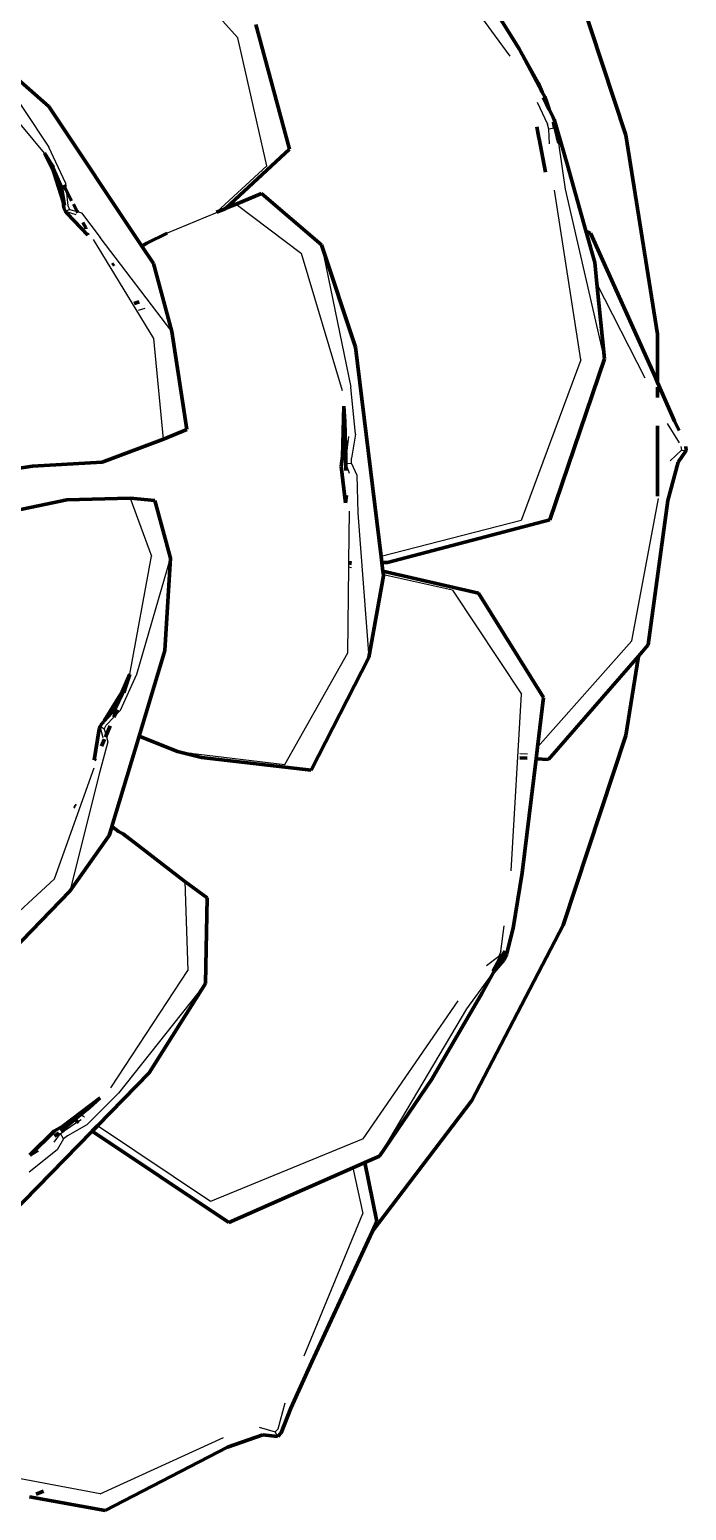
# Model space of a CAD drawing. Header units: millimetres. Extents: x 4307 to 31003, y 2809 to 20009.
# Drawn here: x 11058.8 to 11107.9, y 12814 to 12924.7 of the extents above; entities that cross this region are included whole.
import ezdxf

# ---------------------------------------------------------------- set-up
doc = ezdxf.new("R2010")
doc.units = ezdxf.units.MM
doc.layers.add('ProfileEdges', color=7, linetype='Continuous')

msp = doc.modelspace()

# ---------------------------------------------------------------- linework, layer by layer
for p, q in [((11094.73, 12922.69), (11087.32, 12932.82)), ((11074.38, 12924.06), (11067.59, 12931.62)), ((11076.55, 12914.5), (11074.38, 12924.06)), ((11055.37, 12923.24), (11060.26, 12915.89)), ((11059.95, 12915.44), (11054.45, 12922.04)), ((11096.73, 12919.26), (11097.52, 12917.61)), ((11097.64, 12918.7), (11097.97, 12917.78)), ((11097.62, 12917.23), (11097.52, 12917.61)), ((11098.04, 12917.32), (11097.62, 12917.23)), ((11098.09, 12917.33), (11098.04, 12917.32)), ((11097.66, 12916.13), (11097.62, 12917.23)), ((11098.86, 12912.75), (11098.35, 12916.2)), ((11061.5, 12913.22), (11060.26, 12915.89)), ((11072.78, 12911.02), (11076.55, 12914.5)), ((11061.5, 12913.22), (11061.56, 12912.67)), ((11061.56, 12912.67), (11061.68, 12911.54)), ((11100.01, 12899.99), (11098.03, 12912.68)), ((11101.78, 12900.07), (11098.86, 12912.75)), ((11061.81, 12911.23), (11061.5, 12911.07)), ((11062.3, 12910.84), (11061.5, 12911.07)), ((11061.68, 12911.54), (11061.81, 12911.23)), ((11061.81, 12911.23), (11062.38, 12911.08)), ((11062.38, 12911.08), (11062.71, 12910.99)), ((11062.71, 12910.99), (11064.09, 12909.13)), ((11072.71, 12910.96), (11069.11, 12909.47)), ((11072.71, 12910.96), (11072.78, 12911.02)), ((11074.26, 12911.62), (11079.13, 12907.95)), ((11068.12, 12901.6), (11063.61, 12908.98)), ((11069.45, 12902.12), (11064.09, 12909.13)), ((11080.63, 12908.58), (11082.83, 12897.95)), ((11082.21, 12897.68), (11079.13, 12907.95)), ((11104.8, 12898.62), (11101.2, 12905.71)), ((11067.44, 12903.83), (11066.93, 12903.69)), ((11068.83, 12894.07), (11068.12, 12901.6)), ((11100.01, 12899.99), (11095.55, 12887.99)), ((11083.16, 12894.45), (11082.83, 12897.95)), ((11106.46, 12895.23), (11107.34, 12893.79)), ((11082.64, 12894.27), (11082.46, 12892.62)), ((11083.16, 12894.45), (11082.87, 12892.65)), ((11106.68, 12892.44), (11107.51, 12893.25)), ((11107.48, 12893.52), (11107.51, 12893.25)), ((11107.51, 12893.25), (11107.88, 12893.22)), ((11082.72, 12891.49), (11082.45, 12892.28)), ((11082.45, 12892.28), (11082.86, 12892.25)), ((11082.86, 12892.25), (11082.87, 12892.65)), ((11082.86, 12892.25), (11083.26, 12891.37)), ((11083.26, 12891.37), (11083.34, 12888.53)), ((11066.34, 12889.65), (11067.94, 12885.31)), ((11103.82, 12879), (11105.8, 12889.63)), ((11082.67, 12884.92), (11082.71, 12888.69)), ((11083.34, 12888.53), (11084.17, 12877.75)), ((11095.55, 12887.99), (11085.09, 12885.29)), ((11066.32, 12876.51), (11067.94, 12885.31)), ((11066.84, 12876.49), (11069.35, 12885.17)), ((11082.6, 12878.09), (11082.66, 12884.5)), ((11082.66, 12884.5), (11082.67, 12884.81)), ((11082.86, 12884.45), (11082.66, 12884.5)), ((11082.67, 12884.92), (11082.88, 12884.92)), ((11082.67, 12884.81), (11082.67, 12884.92)), ((11090.42, 12882.77), (11085.25, 12883.92)), ((11090.42, 12882.77), (11095.58, 12875)), ((11096.77, 12871.04), (11103.82, 12879)), ((11077.89, 12869.75), (11082.6, 12878.09)), ((11065.63, 12873.82), (11066.84, 12876.49)), ((11094.79, 12861.81), (11095.58, 12875)), ((11065.12, 12873.29), (11064.54, 12872.69)), ((11065.63, 12873.82), (11065.12, 12873.29)), ((11064.39, 12872.39), (11064.09, 12872.58)), ((11064.33, 12871.74), (11064.09, 12872.58)), ((11064.39, 12872.39), (11064.54, 12872.69)), ((11064.39, 12872.39), (11064.54, 12871.91)), ((11064.54, 12871.91), (11064.68, 12871.44)), ((11064.68, 12871.44), (11064.05, 12869.13)), ((11069.88, 12870.71), (11070.84, 12870.6)), ((11071.67, 12870.27), (11070.84, 12870.6)), ((11070.84, 12870.6), (11077.89, 12869.75)), ((11095.45, 12870.58), (11096.01, 12870.55)), ((11060.69, 12861.2), (11063.66, 12869.49)), ((11064.05, 12869.13), (11061.83, 12860.28)), ((11062.11, 12866.57), (11062.21, 12866.51)), ((11070.43, 12861.01), (11064.97, 12865.07)), ((11055.34, 12856.28), (11060.69, 12861.2)), ((11070.43, 12861.01), (11070.64, 12854.36)), ((11094.03, 12855.77), (11094.27, 12857.68)), ((11092.96, 12854.73), (11093.87, 12855.42)), ((11094.03, 12855.77), (11093.87, 12855.42)), ((11093.87, 12855.42), (11094, 12855.32)), ((11094, 12855.32), (11094.07, 12855.27)), ((11094.07, 12855.27), (11094.26, 12855.12)), ((11064.9, 12845.57), (11070.64, 12854.36)), ((11091.48, 12851.48), (11093.5, 12854.24)), ((11071.96, 12853.37), (11065.46, 12845.17)), ((11083.74, 12841.77), (11090.84, 12852.09)), ((11084.96, 12840.48), (11091.48, 12851.48)), ((11063.11, 12842.81), (11065.46, 12845.17)), ((11062.67, 12843.18), (11062.44, 12843.03)), ((11062.89, 12843.42), (11062.65, 12843.58)), ((11062.95, 12843.38), (11062.92, 12843.4)), ((11060.66, 12841.51), (11061.14, 12842.16)), ((11061.14, 12842.16), (11061.4, 12842.34)), ((11061.36, 12841.76), (11061.14, 12842.16)), ((11061.66, 12841.99), (11061.36, 12841.76)), ((11062.44, 12843.03), (11061.4, 12842.34)), ((11063.11, 12842.81), (11061.66, 12841.99)), ((11072.33, 12837.08), (11063.89, 12842.75)), ((11060.89, 12840.94), (11058.8, 12839.27)), ((11061.36, 12841.76), (11060.89, 12840.94)), ((11083.74, 12841.77), (11072.33, 12837.08)), ((11082.96, 12839.6), (11083.72, 12836.19)), ((11079.34, 12825.54), (11083.72, 12836.19)), ((11077.4, 12820.1), (11077.91, 12822.03)), ((11075.98, 12820.22), (11077.18, 12819.87)), ((11077.4, 12820.1), (11077.18, 12819.87)), ((11077.37, 12819.52), (11077.18, 12819.87)), ((11064.09, 12815.23), (11073.3, 12819.45)), ((11064.09, 12815.23), (11053.25, 12817.29))]:
    msp.add_line(p, q)
at = {"layer": 'ProfileEdges', "lineweight": 211}
for p, q in [((11089.79, 12932.26), (11095.4, 12923.23)), ((11103.35, 12916.79), (11098.69, 12930.99)), ((11075.73, 12925.05), (11078.25, 12915.75)), ((11055.37, 12923.24), (11060.26, 12918.93)), ((11096.81, 12920.7), (11095.4, 12923.23)), ((11095.4, 12923.23), (11097.12, 12919.99)), ((11097.12, 12919.99), (11096.81, 12920.7)), ((11097.12, 12919.99), (11097.3, 12919.65)), ((11097.64, 12918.7), (11097.2, 12919.59)), ((11097.45, 12919.24), (11097.28, 12919.64)), ((11097.3, 12919.65), (11097.45, 12919.24)), ((11060.26, 12918.93), (11067.22, 12908.49)), ((11097.45, 12919.24), (11097.64, 12918.7)), ((11098, 12917.98), (11097.64, 12918.7)), ((11096.71, 12917.42), (11096.87, 12916.58)), ((11098.04, 12917.32), (11097.97, 12917.78)), ((11098.09, 12917.33), (11097.97, 12917.78)), ((11099.01, 12914.54), (11098, 12917.98)), ((11098.09, 12917.33), (11098.35, 12916.2)), ((11096.87, 12916.58), (11096.85, 12916.54)), ((11096.88, 12916.52), (11096.85, 12916.54)), ((11096.87, 12916.58), (11096.88, 12916.52)), ((11097.36, 12914.02), (11096.88, 12916.52)), ((11103.35, 12916.79), (11105.73, 12901.91)), ((11060.45, 12914.64), (11059.95, 12915.44)), ((11060.65, 12914.02), (11059.95, 12915.44)), ((11073.49, 12911.32), (11078.25, 12915.75)), ((11060.45, 12914.64), (11061.21, 12912.87)), ((11060.61, 12914.39), (11060.45, 12914.64)), ((11060.65, 12914.02), (11060.45, 12914.64)), ((11061.21, 12912.87), (11060.65, 12914.02)), ((11061.34, 12911.83), (11060.65, 12914.02)), ((11099.01, 12914.54), (11100.37, 12909.64)), ((11061.21, 12912.87), (11061.43, 12911.54)), ((11061.21, 12912.87), (11061.34, 12911.83)), ((11061.56, 12912.67), (11061.36, 12913.05)), ((11061.43, 12911.54), (11061.34, 12911.83)), ((11061.34, 12911.83), (11061.39, 12911.33)), ((11061.97, 12911.88), (11061.56, 12912.67)), ((11074.26, 12911.62), (11076.15, 12912.43)), ((11076.15, 12912.43), (11080.63, 12908.58)), ((11061.5, 12911.07), (11061.39, 12911.33)), ((11061.5, 12911.07), (11061.64, 12910.93)), ((11063.18, 12909.31), (11061.64, 12910.93)), ((11062.38, 12911.08), (11062.1, 12911.62)), ((11062.42, 12911.01), (11062.38, 12911.08)), ((11072.78, 12911.02), (11073.44, 12911.27)), ((11073.44, 12911.27), (11073.49, 12911.32)), ((11073.49, 12911.32), (11074.26, 12911.62)), ((11063.02, 12909.85), (11062.81, 12910.25)), ((11063.02, 12909.85), (11063.03, 12909.79)), ((11100.37, 12909.64), (11100.72, 12909.47)), ((11100.37, 12909.64), (11101.04, 12907.26)), ((11063.14, 12909.44), (11063.18, 12909.31)), ((11067.58, 12908.72), (11067.22, 12908.49)), ((11067.22, 12908.49), (11068.08, 12907.2)), ((11069.11, 12909.47), (11067.58, 12908.72)), ((11080.63, 12908.58), (11083.18, 12900.95)), ((11100.72, 12909.47), (11105.47, 12898.9)), ((11065.15, 12907.17), (11064.99, 12907.07)), ((11068.08, 12907.2), (11069.45, 12902.12)), ((11101.04, 12907.26), (11101.2, 12905.71)), ((11101.2, 12905.71), (11101.78, 12900.07)), ((11066.63, 12904.21), (11067.02, 12904.32)), ((11070.57, 12894.78), (11069.45, 12902.12)), ((11105.73, 12901.91), (11105.73, 12898.31)), ((11083.18, 12900.95), (11085.09, 12885.29)), ((11097.68, 12888.03), (11101.78, 12900.07)), ((11105.73, 12898.31), (11105.47, 12898.9)), ((11107, 12895.42), (11105.73, 12898.31)), ((11105.73, 12897.94), (11105.73, 12897.18)), ((11082.19, 12892.77), (11082.3, 12896.54)), ((11082.38, 12895.39), (11082.3, 12896.54)), ((11082.46, 12892.62), (11082.38, 12895.39)), ((11107, 12895.42), (11107.34, 12894.7)), ((11064.26, 12892.35), (11068.83, 12894.07)), ((11070.57, 12894.78), (11068.83, 12894.07)), ((11105.72, 12895.07), (11105.72, 12889.8)), ((11107.88, 12893.22), (11107.26, 12892.34)), ((11107.85, 12893.52), (11107.88, 12893.22)), ((11053.44, 12891.21), (11059.04, 12892.05)), ((11059.04, 12892.05), (11064.26, 12892.35)), ((11082.19, 12892.77), (11082.1, 12892.01)), ((11082.1, 12892.01), (11082.43, 12889.3)), ((11082.46, 12892.62), (11082.45, 12892.28)), ((11082.46, 12891.71), (11082.45, 12892.28)), ((11107.26, 12892.34), (11106.51, 12889.48)), ((11066.34, 12889.65), (11061.61, 12889.52)), ((11068.18, 12889.47), (11066.34, 12889.65)), ((11082.49, 12889.89), (11082.43, 12889.3)), ((11061.61, 12889.52), (11056.73, 12888.5)), ((11068.18, 12889.47), (11069.35, 12885.17)), ((11106.51, 12889.48), (11105.02, 12878.68)), ((11085.55, 12884.84), (11097.68, 12888.03)), ((11069.35, 12885.17), (11068.94, 12878.27)), ((11085.09, 12885.29), (11085.14, 12884.84)), ((11082.67, 12884.81), (11082.87, 12884.76)), ((11082.67, 12884.81), (11082.87, 12884.81)), ((11085.14, 12884.84), (11085.55, 12884.84)), ((11085.14, 12884.84), (11085.22, 12884.21)), ((11085.22, 12884.21), (11092.35, 12882.56)), ((11085.22, 12884.21), (11085.25, 12883.92)), ((11085.26, 12883.85), (11084.17, 12877.75)), ((11085.25, 12883.92), (11085.26, 12883.85)), ((11092.35, 12882.56), (11097.22, 12874.76)), ((11105.02, 12878.68), (11104.3, 12877.85)), ((11068.94, 12878.27), (11067.02, 12871.87)), ((11084.17, 12877.75), (11079.87, 12869.32)), ((11104.3, 12877.85), (11097.59, 12870.13)), ((11103.36, 12871.92), (11104.3, 12877.85)), ((11065.75, 12875.18), (11066.32, 12876.51)), ((11066.02, 12875.6), (11066.32, 12876.51)), ((11066.02, 12875.6), (11065.2, 12873.88)), ((11065.75, 12875.18), (11066.02, 12875.6)), ((11065.86, 12875.13), (11066.02, 12875.6)), ((11064.4, 12873.02), (11065.75, 12875.18)), ((11065.2, 12873.88), (11065.75, 12875.18)), ((11097.22, 12874.76), (11096.77, 12871.04)), ((11064.34, 12872.92), (11064.4, 12873.02)), ((11064.4, 12873.02), (11065.2, 12873.88)), ((11065.12, 12873.29), (11065.36, 12873.86)), ((11063.66, 12870.07), (11064.02, 12872.38)), ((11064.09, 12872.58), (11064.02, 12872.38)), ((11064.09, 12872.58), (11064.22, 12872.82)), ((11064.22, 12872.82), (11064.34, 12872.92)), ((11064.49, 12871.8), (11064.54, 12871.91)), ((11064.54, 12871.91), (11064.84, 12872.63)), ((11067.02, 12871.87), (11064.98, 12865.12)), ((11067.02, 12871.87), (11069.88, 12870.71)), ((11098.68, 12857.73), (11103.36, 12871.92)), ((11064.21, 12871.13), (11064.43, 12871.65)), ((11096.77, 12871.04), (11096.66, 12870.18)), ((11063.75, 12870.2), (11063.66, 12870.07)), ((11069.88, 12870.71), (11071.67, 12870.27)), ((11071.67, 12870.27), (11079.87, 12869.32)), ((11095.44, 12870.25), (11095.98, 12870.22)), ((11096.66, 12870.18), (11095.62, 12861.66)), ((11096.66, 12870.18), (11097.59, 12870.13)), ((11062.27, 12866.64), (11062.17, 12866.7)), ((11064.78, 12864.45), (11061.83, 12860.28)), ((11064.97, 12865.07), (11064.78, 12864.45)), ((11064.98, 12865.12), (11064.97, 12865.07)), ((11065.03, 12865.08), (11064.98, 12865.12)), ((11065.03, 12865.08), (11065.48, 12864.75)), ((11065.48, 12864.75), (11065.82, 12864.56)), ((11065.82, 12864.56), (11070.43, 12861.01)), ((11070.43, 12861.01), (11072.09, 12859.79)), ((11095.62, 12861.66), (11094.94, 12857.51)), ((11061.83, 12860.28), (11056.84, 12855.1)), ((11072.09, 12859.79), (11071.96, 12853.37)), ((11091.86, 12844.64), (11098.68, 12857.73)), ((11094.94, 12857.51), (11094.45, 12855.54)), ((11093.5, 12854.24), (11094.07, 12855.27)), ((11094, 12855.32), (11093.89, 12855.17)), ((11094.35, 12855.79), (11094, 12855.32)), ((11094.07, 12855.27), (11094.35, 12855.79)), ((11094.45, 12855.54), (11094.26, 12855.12)), ((11092.63, 12852.69), (11093.5, 12854.24)), ((11093.89, 12855.17), (11093.44, 12854.29)), ((11094.26, 12855.12), (11093.5, 12854.24)), ((11071.96, 12853.37), (11067.75, 12846.7)), ((11092.63, 12852.69), (11088.87, 12846.23)), ((11067.75, 12846.7), (11063.89, 12842.75)), ((11088.87, 12846.23), (11084.96, 12840.48)), ((11061.31, 12842.71), (11064.1, 12844.84)), ((11063.3, 12844.11), (11064.1, 12844.84)), ((11084.43, 12834.86), (11091.86, 12844.64)), ((11061.15, 12842.34), (11062.18, 12843.2)), ((11062.18, 12843.2), (11062.65, 12843.58)), ((11062.18, 12843.2), (11062.44, 12843.03)), ((11062.65, 12843.58), (11063.3, 12844.11)), ((11063.49, 12842.33), (11056.31, 12834.98)), ((11060.7, 12842.36), (11058.84, 12840.55)), ((11060.68, 12841.96), (11061, 12842.22)), ((11061.31, 12842.71), (11060.7, 12842.36)), ((11062.44, 12843.03), (11062.51, 12842.98)), ((11063.89, 12842.75), (11063.49, 12842.33)), ((11063.49, 12842.33), (11073.71, 12835.52)), ((11058.84, 12840.55), (11059.36, 12840.88)), ((11059.36, 12840.88), (11059.43, 12840.93)), ((11083.86, 12840), (11082.96, 12839.6)), ((11084.96, 12840.48), (11083.86, 12840)), ((11083.86, 12840), (11084.77, 12835.6)), ((11082.96, 12839.6), (11073.71, 12835.52)), ((11084.77, 12835.6), (11084.43, 12834.86)), ((11084.43, 12834.86), (11079.92, 12825.1)), ((11078.35, 12821.64), (11079.92, 12825.1)), ((11078.35, 12821.64), (11077.63, 12819.79)), ((11073.6, 12818.72), (11076.24, 12819.64)), ((11077.37, 12819.52), (11076.24, 12819.64)), ((11077.37, 12819.52), (11077.63, 12819.79)), ((11073.6, 12818.72), (11064.48, 12814)), ((11059.33, 12815.22), (11059.86, 12815.43)), ((11058.82, 12815.01), (11064.48, 12814))]:
    msp.add_line(p, q, dxfattribs=at)

doc.saveas('drawing.dxf')
